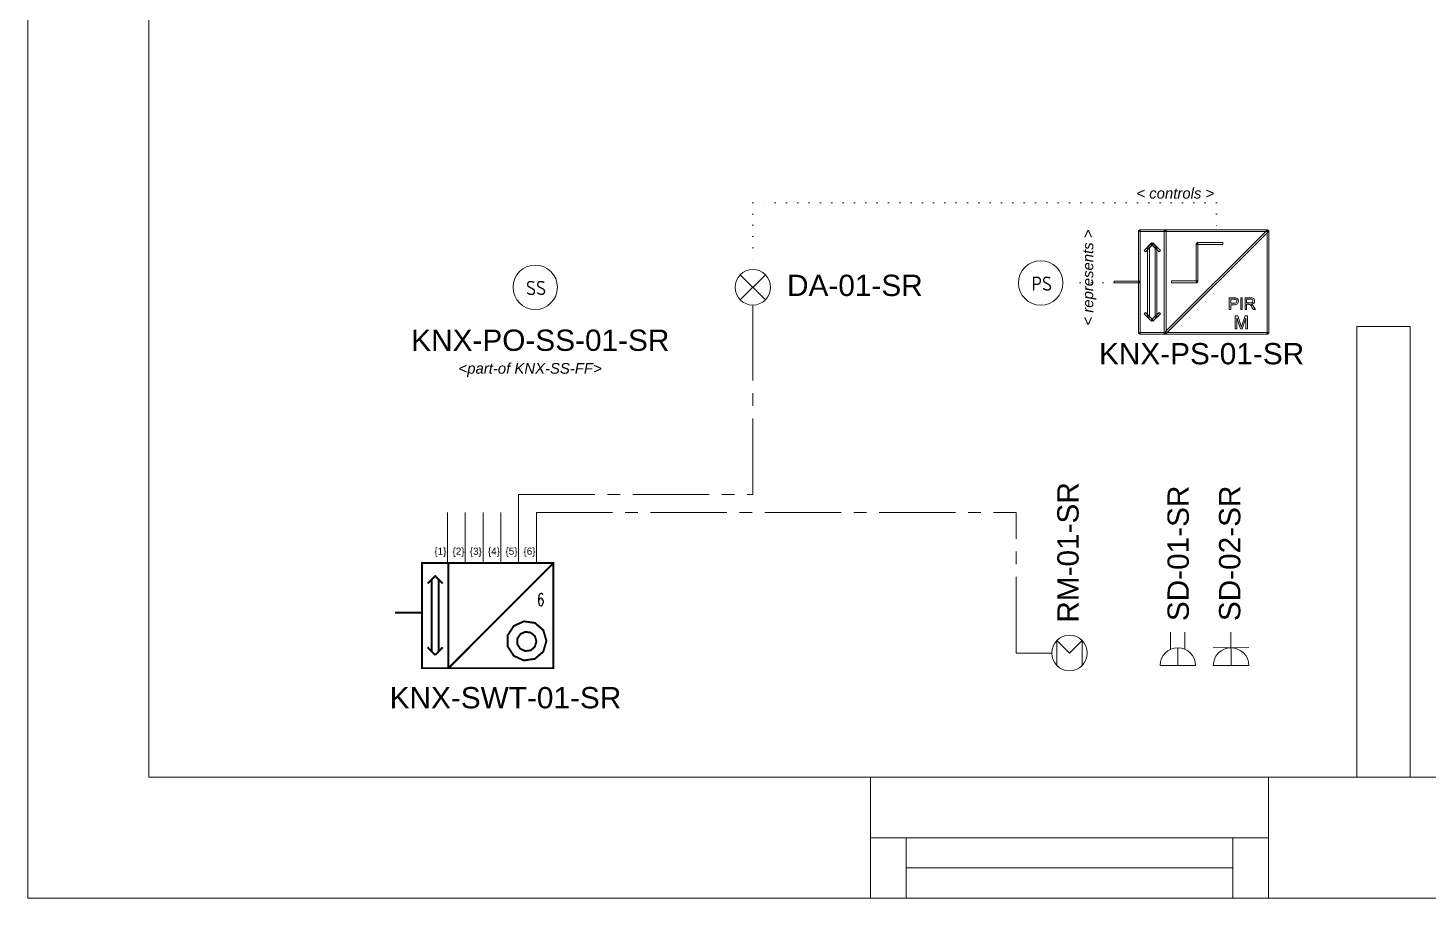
# Model space of a CAD drawing. Header units: millimetres. Extents: x 19292 to 35275, y 2102 to 26369.
# Drawn here: x 19292 to 23232, y 16329 to 18779 of the extents above; entities that cross this region are included whole.
import ezdxf
from ezdxf.enums import TextEntityAlignment as Align

# ---------------------------------------------------------------- set-up
doc = ezdxf.new("R2010")
doc.units = ezdxf.units.MM
doc.header["$LTSCALE"] = 10
doc.linetypes.add('AI-Linetype-20', pattern=[32.166085, 21.44411, -3.573992, 3.573992, -3.573992])
doc.linetypes.add('DOT2', pattern=[3.175, 0, -3.175])
for name, color, linetype in [('00-FP01-Walls', 7, 'Continuous'), ('00-FP01-Walls_Internal', 7, 'Continuous'), ('00-FP01-Windows', 7, 'Continuous'), ('03-EG-SR-Outlets_Schematic', 7, 'Continuous'), ('04-EG-SR-Light_Schematic', 7, 'Continuous'), ('05-EG-SR-Misc_Schematic', 7, 'Continuous'), ('06-EG-SR-Smart_Schematic', 7, 'Continuous')]:
    doc.layers.add(name, color=color, linetype=linetype)
doc.styles.add('ISO Proportional', font='isocp.shx')
doc.styles.add('SN0', font='ROMANS', dxfattribs={"width": 0.002083})
doc.styles.get("Standard").update_dxf_attribs({"font": 'Arial.ttf'})

msp = doc.modelspace()

# ---------------------------------------------------------------- linework, layer by layer
at = {"layer": '00-FP01-Walls', "color": 7, "lineweight": 20}
for points in [[(20332.2, 26369), (23032.2, 26369), (27732.2, 26369), (29332.2, 26369), (29332.2, 18699), (29332.2, 16329), (27992.2, 16329), (19292.2, 16329), (19292.2, 26369)], [(20632.2, 16669), (28992.2, 16669), (28992.2, 18699), (28992.2, 26029), (27732.2, 26029), (23032.2, 26029), (22332.2, 26029), (19632.2, 26029), (19632.2, 23637), (19632.2, 16669)]]:
    msp.add_lwpolyline(points, close=True, dxfattribs=at)
at = {"layer": '00-FP01-Walls_Internal', "color": 7, "lineweight": 20}
msp.add_lwpolyline([(23032.2, 16669), (23032.2, 17939), (23182.2, 17939), (23182.2, 16669)], dxfattribs=at)
at = {"layer": '00-FP01-Windows', "lineweight": 20}
for p, q in [((21663.2, 16329), (21663.2, 16669)), ((22783.2, 16329), (22783.2, 16669)), ((21663.2, 16499), (22783.2, 16499)), ((21763.2, 16329), (21763.2, 16499)), ((22683.2, 16329), (22683.2, 16499)), ((21763.2, 16414), (22683.2, 16414))]:
    msp.add_line(p, q, dxfattribs=at)
at = {"layer": '00-FP01-Windows', "color": 7, "lineweight": 20}
for p, q in [((21663.2, 16669), (21663.2, 16329)), ((21663.2, 16669), (22783.2, 16669)), ((21663.2, 16329), (22783.2, 16329))]:
    msp.add_line(p, q, dxfattribs=at)
at = {"layer": '03-EG-SR-Outlets_Schematic', "color": 7, "lineweight": 15}
for p, q in [((22508, 17029.4), (22508, 17078.2)), ((22547.6, 17029.8), (22547.6, 17078.2)), ((22678.1, 16984), (22677.1, 17077.9)), ((22528.1, 17033.7), (22528.1, 16983.7)), ((22627.9, 17033.7), (22727.9, 17034.2)), ((22478.1, 16983.7), (22578.1, 16983.7)), ((22628.1, 16983.7), (22728.1, 16984.2))]:
    msp.add_line(p, q, dxfattribs=at)
for centre, start, end in [((22528.1, 16983.7), 0, 180), ((22678.1, 16984), 0.3178, 180.3178)]:
    msp.add_arc(centre, 50, start, end, dxfattribs=at)
at = {"layer": '04-EG-SR-Light_Schematic', "color": 7, "lineweight": 15}
for p, q in [((21296.9, 18013.7), (21367.6, 18084.4)), ((21296.9, 18084.4), (21367.6, 18013.7))]:
    msp.add_line(p, q, dxfattribs=at)
msp.add_circle((21332.2, 18049), 50, dxfattribs=at)
at = {"layer": '05-EG-SR-Misc_Schematic', "color": 7, "lineweight": 15}
for p, q in [((22223.2, 17019), (22187.9, 17054.4)), ((22187.9, 17054.4), (22187.9, 16983.7)), ((22258.6, 17054.4), (22223.2, 17019)), ((22258.6, 17054.4), (22258.6, 16983.7))]:
    msp.add_line(p, q, dxfattribs=at)
msp.add_circle((22223.2, 17019), 50, dxfattribs=at)
at = {"layer": '06-EG-SR-Smart_Schematic', "color": 3, "linetype": 'AI-Linetype-20', "lineweight": 15}
for p, q in [((21332.2, 17465.1), (21332.2, 17999)), ((20672.9, 17272.4), (20672.9, 17465.1)), ((20672.9, 17465.1), (21332.2, 17465.1)), ((20472.9, 17272.4), (20472.9, 17415.1)), ((20522.9, 17272.4), (20522.9, 17415.1)), ((20572.9, 17272.4), (20572.9, 17415.1)), ((20622.9, 17272.4), (20622.9, 17415.1)), ((20722.9, 17272.4), (20722.9, 17415.1)), ((20722.9, 17415.1), (22073.2, 17415.1)), ((22073.2, 17019), (22073.2, 17415.1)), ((22073.2, 17019), (22173.2, 17019))]:
    msp.add_line(p, q, dxfattribs=at)
at = {"layer": '06-EG-SR-Smart_Schematic', "color": 7, "linetype": 'DOT2', "lineweight": 15}
for points in [[(22637.3, 18287.2), (21332.2, 18287.2)], [(21332.2, 18287.2), (21332.2, 18099)], [(22637.3, 18287.2), (22637.3, 18208.5)], [(22348.8, 18061.2), (22204.9, 18061.2)]]:
    msp.add_lwpolyline(points, dxfattribs=at)
at = {"layer": '06-EG-SR-Smart_Schematic', "color": 7, "linetype": 'Continuous', "lineweight": 15, "const_width": 5.48}
for points in [[(20401.3, 17272.4), (20474.9, 17272.4), (20474.9, 16976.4), (20401.3, 16976.4), (20401.3, 17272.4)], [(20474.9, 17272.4), (20770.9, 17272.4), (20770.9, 16976.4), (20474.9, 16976.4), (20474.9, 17272.4)], [(20770.9, 17272.4), (20475.7, 16976.4)], [(20438.1, 17235.6), (20416.9, 17214.5), (20438.1, 17235.6), (20459.2, 17214.5), (20438.1, 17235.6)], [(20427.9, 17225.4), (20427.9, 17024.2)], [(20448.3, 17225.4), (20448.3, 17024.2)], [(20325.3, 17133), (20400.5, 17133)], [(20751.3, 17053.1), (20742.5, 17083.2), (20718.9, 17103.7), (20687.8, 17108.2), (20659.3, 17095.2), (20642.4, 17068.9), (20642.3, 17037.6), (20659.2, 17011.2), (20687.7, 16998.1), (20718.7, 17002.6), (20742.4, 17023), (20751.3, 17053.1), (20751.3, 17053.1)], [(20723.1, 17051.6), (20718.8, 17066.4), (20707.1, 17076.5), (20691.8, 17078.7), (20677.8, 17072.3), (20669.4, 17059.3), (20669.4, 17043.9), (20677.7, 17030.9), (20691.8, 17024.5), (20707.1, 17026.6), (20718.7, 17036.7), (20723.1, 17051.6), (20723.1, 17051.6)], [(20438.1, 17013.2), (20416.9, 17035.1)], [(20459.2, 17035.1), (20438.1, 17013.2)]]:
    msp.add_lwpolyline(points, dxfattribs=at)
at = {"layer": '06-EG-SR-Smart_Schematic', "color": 7, "lineweight": 15}
for centre in [(20719.7, 18049), (22142.4, 18061.2)]:
    msp.add_circle(centre, 62.5, dxfattribs=at)
at = {"layer": '06-EG-SR-Smart_Schematic', "color": 7, "linetype": 'Continuous', "lineweight": 15}
for points, knots in [([(22422.6, 17919.2), (22422.6, 17919.2), (22417.3, 17919.2), (22417.3, 17919.2), (22417.3, 17919.2), (22417.3, 17919.2), (22417.3, 18208.5), (22417.3, 18208.5), (22417.3, 18208.5), (22417.3, 18208.5), (22422.6, 18208.5), (22422.6, 18208.5), (22422.6, 18208.5), (22422.6, 18208.5), (22422.6, 17919.2), (22422.6, 17919.2)], [0, 0, 0, 0, 0.2, 0.2, 0.2, 0.2, 0.4, 0.4, 0.4, 0.4, 0.6, 0.6, 0.6, 0.6, 1, 1, 1, 1]), ([(22420, 18205.8), (22420, 18205.8), (22420, 18211.2), (22420, 18211.2), (22420, 18211.2), (22420, 18211.2), (22492.7, 18211.2), (22492.7, 18211.2), (22492.7, 18211.2), (22492.7, 18211.2), (22492.7, 18205.8), (22492.7, 18205.8), (22492.7, 18205.8), (22492.7, 18205.8), (22420, 18205.8), (22420, 18205.8)], [0, 0, 0, 0, 0.2, 0.2, 0.2, 0.2, 0.4, 0.4, 0.4, 0.4, 0.6, 0.6, 0.6, 0.6, 1, 1, 1, 1]), ([(22495.3, 17919.2), (22495.3, 17919.2), (22490, 17919.2), (22490, 17919.2), (22490, 17919.2), (22490, 17919.2), (22490, 18208.5), (22490, 18208.5), (22490, 18208.5), (22490, 18208.5), (22495.3, 18208.5), (22495.3, 18208.5), (22495.3, 18208.5), (22495.3, 18208.5), (22495.3, 17919.2), (22495.3, 17919.2)], [0, 0, 0, 0, 0.2, 0.2, 0.2, 0.2, 0.4, 0.4, 0.4, 0.4, 0.6, 0.6, 0.6, 0.6, 1, 1, 1, 1]), ([(22490, 18208.5), (22490, 18208.5), (22495.3, 18208.5), (22495.3, 18208.5), (22495.3, 18208.5), (22495.3, 18208.5), (22495.3, 17919.2), (22495.3, 17919.2), (22495.3, 17919.2), (22495.3, 17919.2), (22490, 17919.2), (22490, 17919.2), (22490, 17919.2), (22490, 17919.2), (22490, 18208.5), (22490, 18208.5)], [0, 0, 0, 0, 0.2, 0.2, 0.2, 0.2, 0.4, 0.4, 0.4, 0.4, 0.6, 0.6, 0.6, 0.6, 1, 1, 1, 1]), ([(22779.3, 18209.6), (22779.3, 18209.6), (22783.1, 18205.9), (22783.1, 18205.9), (22783.1, 18205.9), (22783.1, 18205.9), (22496.1, 17919.6), (22496.1, 17919.6), (22496.1, 17919.6), (22496.1, 17919.6), (22492.3, 17923.4), (22492.3, 17923.4), (22492.3, 17923.4), (22492.3, 17923.4), (22779.3, 18209.6), (22779.3, 18209.6)], [0, 0, 0, 0, 0.2, 0.2, 0.2, 0.2, 0.4, 0.4, 0.4, 0.4, 0.6, 0.6, 0.6, 0.6, 1, 1, 1, 1]), ([(22492.7, 18205.8), (22492.7, 18205.8), (22492.7, 18211.2), (22492.7, 18211.2), (22492.7, 18211.2), (22492.7, 18211.2), (22781.9, 18211.2), (22781.9, 18211.2), (22781.9, 18211.2), (22781.9, 18211.2), (22781.9, 18205.8), (22781.9, 18205.8), (22781.9, 18205.8), (22781.9, 18205.8), (22492.7, 18205.8), (22492.7, 18205.8)], [0, 0, 0, 0, 0.2, 0.2, 0.2, 0.2, 0.4, 0.4, 0.4, 0.4, 0.6, 0.6, 0.6, 0.6, 1, 1, 1, 1]), ([(22779.3, 18208.5), (22779.3, 18208.5), (22784.6, 18208.5), (22784.6, 18208.5), (22784.6, 18208.5), (22784.6, 18208.5), (22784.6, 17919.2), (22784.6, 17919.2), (22784.6, 17919.2), (22784.6, 17919.2), (22779.3, 17919.2), (22779.3, 17919.2), (22779.3, 17919.2), (22779.3, 17919.2), (22779.3, 18208.5), (22779.3, 18208.5)], [0, 0, 0, 0, 0.2, 0.2, 0.2, 0.2, 0.4, 0.4, 0.4, 0.4, 0.6, 0.6, 0.6, 0.6, 1, 1, 1, 1]), ([(22437.2, 18149.3), (22437.2, 18149.3), (22433.3, 18153), (22433.3, 18153), (22433.3, 18153), (22433.3, 18153), (22454, 18174.4), (22454, 18174.4), (22454, 18174.4), (22454, 18174.4), (22457.9, 18170.7), (22457.9, 18170.7), (22457.9, 18170.7), (22457.9, 18170.7), (22437.2, 18149.3), (22437.2, 18149.3)], [0, 0, 0, 0, 0.2, 0.2, 0.2, 0.2, 0.4, 0.4, 0.4, 0.4, 0.6, 0.6, 0.6, 0.6, 1, 1, 1, 1]), ([(22454, 18173.7), (22454, 18173.7), (22457.8, 18169.9), (22457.8, 18169.9), (22457.8, 18169.9), (22457.8, 18169.9), (22437.2, 18149.2), (22437.2, 18149.2), (22437.2, 18149.2), (22437.2, 18149.2), (22433.4, 18153), (22433.4, 18153), (22433.4, 18153), (22433.4, 18153), (22454, 18173.7), (22454, 18173.7)], [0, 0, 0, 0, 0.2, 0.2, 0.2, 0.2, 0.4, 0.4, 0.4, 0.4, 0.6, 0.6, 0.6, 0.6, 1, 1, 1, 1]), ([(22454, 18170.7), (22454, 18170.7), (22457.8, 18174.4), (22457.8, 18174.4), (22457.8, 18174.4), (22457.8, 18174.4), (22479.3, 18153), (22479.3, 18153), (22479.3, 18153), (22479.3, 18153), (22475.5, 18149.2), (22475.5, 18149.2), (22475.5, 18149.2), (22475.5, 18149.2), (22454, 18170.7), (22454, 18170.7)], [0, 0, 0, 0, 0.2, 0.2, 0.2, 0.2, 0.4, 0.4, 0.4, 0.4, 0.6, 0.6, 0.6, 0.6, 1, 1, 1, 1]), ([(22479.2, 18153), (22479.2, 18153), (22475.5, 18149.2), (22475.5, 18149.2), (22475.5, 18149.2), (22475.5, 18149.2), (22454.1, 18169.9), (22454.1, 18169.9), (22454.1, 18169.9), (22454.1, 18169.9), (22457.8, 18173.7), (22457.8, 18173.7), (22457.8, 18173.7), (22457.8, 18173.7), (22479.2, 18153), (22479.2, 18153)], [0, 0, 0, 0, 0.2, 0.2, 0.2, 0.2, 0.4, 0.4, 0.4, 0.4, 0.6, 0.6, 0.6, 0.6, 1, 1, 1, 1]), ([(22584.9, 18064.6), (22584.9, 18064.6), (22579.5, 18064.6), (22579.5, 18064.6), (22579.5, 18064.6), (22579.5, 18064.6), (22579.5, 18172.5), (22579.5, 18172.5), (22579.5, 18172.5), (22579.5, 18172.5), (22584.9, 18172.5), (22584.9, 18172.5), (22584.9, 18172.5), (22584.9, 18172.5), (22584.9, 18064.6), (22584.9, 18064.6)], [0, 0, 0, 0, 0.2, 0.2, 0.2, 0.2, 0.4, 0.4, 0.4, 0.4, 0.6, 0.6, 0.6, 0.6, 1, 1, 1, 1]), ([(22582.2, 18169.9), (22582.2, 18169.9), (22582.2, 18175.2), (22582.2, 18175.2), (22582.2, 18175.2), (22582.2, 18175.2), (22654.9, 18175.2), (22654.9, 18175.2), (22654.9, 18175.2), (22654.9, 18175.2), (22654.9, 18169.9), (22654.9, 18169.9), (22654.9, 18169.9), (22654.9, 18169.9), (22582.2, 18169.9), (22582.2, 18169.9)], [0, 0, 0, 0, 0.2, 0.2, 0.2, 0.2, 0.4, 0.4, 0.4, 0.4, 0.6, 0.6, 0.6, 0.6, 1, 1, 1, 1]), ([(22443.3, 18161.8), (22443.3, 18161.8), (22448.7, 18161.8), (22448.7, 18161.8), (22448.7, 18161.8), (22448.7, 18161.8), (22448.7, 17965.2), (22448.7, 17965.2), (22448.7, 17965.2), (22448.7, 17965.2), (22443.3, 17965.2), (22443.3, 17965.2), (22443.3, 17965.2), (22443.3, 17965.2), (22443.3, 18161.8), (22443.3, 18161.8)], [0, 0, 0, 0, 0.2, 0.2, 0.2, 0.2, 0.4, 0.4, 0.4, 0.4, 0.6, 0.6, 0.6, 0.6, 1, 1, 1, 1]), ([(22464, 18161.8), (22464, 18161.8), (22469.3, 18161.8), (22469.3, 18161.8), (22469.3, 18161.8), (22469.3, 18161.8), (22469.3, 17965.2), (22469.3, 17965.2), (22469.3, 17965.2), (22469.3, 17965.2), (22464, 17965.2), (22464, 17965.2), (22464, 17965.2), (22464, 17965.2), (22464, 18161.8), (22464, 18161.8)], [0, 0, 0, 0, 0.2, 0.2, 0.2, 0.2, 0.4, 0.4, 0.4, 0.4, 0.6, 0.6, 0.6, 0.6, 1, 1, 1, 1]), ([(22348.8, 18061.2), (22348.8, 18061.2), (22348.8, 18066.6), (22348.8, 18066.6), (22348.8, 18066.6), (22348.8, 18066.6), (22420.7, 18066.6), (22420.7, 18066.6), (22420.7, 18066.6), (22420.7, 18066.6), (22420.7, 18061.2), (22420.7, 18061.2), (22420.7, 18061.2), (22420.7, 18061.2), (22348.8, 18061.2), (22348.8, 18061.2)], [0, 0, 0, 0, 0.2, 0.2, 0.2, 0.2, 0.4, 0.4, 0.4, 0.4, 0.6, 0.6, 0.6, 0.6, 1, 1, 1, 1]), ([(22510.3, 18062), (22510.3, 18062), (22510.3, 18067.3), (22510.3, 18067.3), (22510.3, 18067.3), (22510.3, 18067.3), (22582.2, 18067.3), (22582.2, 18067.3), (22582.2, 18067.3), (22582.2, 18067.3), (22582.2, 18062), (22582.2, 18062), (22582.2, 18062), (22582.2, 18062), (22510.3, 18062), (22510.3, 18062)], [0, 0, 0, 0, 0.2, 0.2, 0.2, 0.2, 0.4, 0.4, 0.4, 0.4, 0.6, 0.6, 0.6, 0.6, 1, 1, 1, 1]), ([(22673.1, 17986.2), (22673.1, 17986.2), (22673.1, 18019.7), (22673.1, 18019.7), (22673.1, 18019.7), (22673.1, 18019.7), (22685.8, 18019.7), (22685.8, 18019.7), (22685.8, 18019.7), (22688, 18019.7), (22689.7, 18019.6), (22690.8, 18019.4), (22690.8, 18019.4), (22692.5, 18019.1), (22693.9, 18018.6), (22695, 18017.8), (22695, 18017.8), (22696.1, 18017), (22697, 18015.9), (22697.7, 18014.6), (22697.7, 18014.6), (22698.3, 18013.2), (22698.7, 18011.7), (22698.7, 18010), (22698.7, 18010), (22698.7, 18007.2), (22697.8, 18004.7), (22696, 18002.8), (22696, 18002.8), (22694.1, 18000.8), (22690.9, 17999.8), (22686.1, 17999.8), (22686.1, 17999.8), (22686.1, 17999.8), (22677.6, 17999.8), (22677.6, 17999.8), (22677.6, 17999.8), (22677.6, 17999.8), (22677.6, 17986.2), (22677.6, 17986.2), (22677.6, 17986.2), (22677.6, 17986.2), (22673.1, 17986.2), (22673.1, 17986.2)], [0, 0, 0, 0, 0.083333, 0.083333, 0.083333, 0.083333, 0.166667, 0.166667, 0.166667, 0.166667, 0.25, 0.25, 0.25, 0.25, 0.333333, 0.333333, 0.333333, 0.333333, 0.416667, 0.416667, 0.416667, 0.416667, 0.5, 0.5, 0.5, 0.5, 0.583333, 0.583333, 0.583333, 0.583333, 0.666667, 0.666667, 0.666667, 0.666667, 0.75, 0.75, 0.75, 0.75, 0.833333, 0.833333, 0.833333, 0.833333, 1, 1, 1, 1]), ([(22677.6, 18003.8), (22677.6, 18003.8), (22686.2, 18003.8), (22686.2, 18003.8), (22686.2, 18003.8), (22689.1, 18003.8), (22691.1, 18004.3), (22692.3, 18005.4), (22692.3, 18005.4), (22693.5, 18006.4), (22694.1, 18007.9), (22694.1, 18009.9), (22694.1, 18009.9), (22694.1, 18011.3), (22693.8, 18012.5), (22693, 18013.5), (22693, 18013.5), (22692.3, 18014.5), (22691.4, 18015.1), (22690.3, 18015.4), (22690.3, 18015.4), (22689.5, 18015.6), (22688.1, 18015.7), (22686.1, 18015.7), (22686.1, 18015.7), (22686.1, 18015.7), (22677.6, 18015.7), (22677.6, 18015.7), (22677.6, 18015.7), (22677.6, 18015.7), (22677.6, 18003.8), (22677.6, 18003.8)], [0, 0, 0, 0, 0.111111, 0.111111, 0.111111, 0.111111, 0.222222, 0.222222, 0.222222, 0.222222, 0.333333, 0.333333, 0.333333, 0.333333, 0.444444, 0.444444, 0.444444, 0.444444, 0.555556, 0.555556, 0.555556, 0.555556, 0.666667, 0.666667, 0.666667, 0.666667, 0.777778, 0.777778, 0.777778, 0.777778, 1, 1, 1, 1]), ([(22705.1, 17986.2), (22705.1, 17986.2), (22705.1, 18019.7), (22705.1, 18019.7), (22705.1, 18019.7), (22705.1, 18019.7), (22709.5, 18019.7), (22709.5, 18019.7), (22709.5, 18019.7), (22709.5, 18019.7), (22709.5, 17986.2), (22709.5, 17986.2), (22709.5, 17986.2), (22709.5, 17986.2), (22705.1, 17986.2), (22705.1, 17986.2)], [0, 0, 0, 0, 0.2, 0.2, 0.2, 0.2, 0.4, 0.4, 0.4, 0.4, 0.6, 0.6, 0.6, 0.6, 1, 1, 1, 1]), ([(22717.4, 17986.2), (22717.4, 17986.2), (22717.4, 18019.7), (22717.4, 18019.7), (22717.4, 18019.7), (22717.4, 18019.7), (22732.2, 18019.7), (22732.2, 18019.7), (22732.2, 18019.7), (22735.2, 18019.7), (22737.5, 18019.4), (22739, 18018.8), (22739, 18018.8), (22740.6, 18018.2), (22741.8, 18017.1), (22742.8, 18015.6), (22742.8, 18015.6), (22743.7, 18014.1), (22744.1, 18012.4), (22744.1, 18010.5), (22744.1, 18010.5), (22744.1, 18008.2), (22743.4, 18006.2), (22741.8, 18004.5), (22741.8, 18004.5), (22740.3, 18002.9), (22737.9, 18001.9), (22734.7, 18001.4), (22734.7, 18001.4), (22735.9, 18000.9), (22736.8, 18000.3), (22737.4, 17999.8), (22737.4, 17999.8), (22738.7, 17998.6), (22739.9, 17997.1), (22741.1, 17995.3), (22741.1, 17995.3), (22741.1, 17995.3), (22746.9, 17986.2), (22746.9, 17986.2), (22746.9, 17986.2), (22746.9, 17986.2), (22741.3, 17986.2), (22741.3, 17986.2), (22741.3, 17986.2), (22741.3, 17986.2), (22736.9, 17993.2), (22736.9, 17993.2), (22736.9, 17993.2), (22735.6, 17995.2), (22734.5, 17996.7), (22733.7, 17997.8), (22733.7, 17997.8), (22732.8, 17998.8), (22732.1, 17999.6), (22731.4, 18000), (22731.4, 18000), (22730.8, 18000.4), (22730.1, 18000.7), (22729.4, 18000.9), (22729.4, 18000.9), (22728.9, 18001), (22728.1, 18001.1), (22726.9, 18001.1), (22726.9, 18001.1), (22726.9, 18001.1), (22721.8, 18001.1), (22721.8, 18001.1), (22721.8, 18001.1), (22721.8, 18001.1), (22721.8, 17986.2), (22721.8, 17986.2), (22721.8, 17986.2), (22721.8, 17986.2), (22717.4, 17986.2), (22717.4, 17986.2)], [0, 0, 0, 0, 0.05, 0.05, 0.05, 0.05, 0.1, 0.1, 0.1, 0.1, 0.15, 0.15, 0.15, 0.15, 0.2, 0.2, 0.2, 0.2, 0.25, 0.25, 0.25, 0.25, 0.3, 0.3, 0.3, 0.3, 0.35, 0.35, 0.35, 0.35, 0.4, 0.4, 0.4, 0.4, 0.45, 0.45, 0.45, 0.45, 0.5, 0.5, 0.5, 0.5, 0.55, 0.55, 0.55, 0.55, 0.6, 0.6, 0.6, 0.6, 0.65, 0.65, 0.65, 0.65, 0.7, 0.7, 0.7, 0.7, 0.75, 0.75, 0.75, 0.75, 0.8, 0.8, 0.8, 0.8, 0.85, 0.85, 0.85, 0.85, 0.9, 0.9, 0.9, 0.9, 1, 1, 1, 1]), ([(22721.8, 18004.9), (22721.8, 18004.9), (22731.3, 18004.9), (22731.3, 18004.9), (22731.3, 18004.9), (22733.4, 18004.9), (22734.9, 18005.1), (22736.1, 18005.5), (22736.1, 18005.5), (22737.2, 18006), (22738.1, 18006.6), (22738.7, 18007.5), (22738.7, 18007.5), (22739.3, 18008.5), (22739.6, 18009.5), (22739.6, 18010.5), (22739.6, 18010.5), (22739.6, 18012.1), (22739, 18013.4), (22737.9, 18014.5), (22737.9, 18014.5), (22736.7, 18015.5), (22734.9, 18016), (22732.4, 18016), (22732.4, 18016), (22732.4, 18016), (22721.8, 18016), (22721.8, 18016), (22721.8, 18016), (22721.8, 18016), (22721.8, 18004.9), (22721.8, 18004.9)], [0, 0, 0, 0, 0.111111, 0.111111, 0.111111, 0.111111, 0.222222, 0.222222, 0.222222, 0.222222, 0.333333, 0.333333, 0.333333, 0.333333, 0.444444, 0.444444, 0.444444, 0.444444, 0.555556, 0.555556, 0.555556, 0.555556, 0.666667, 0.666667, 0.666667, 0.666667, 0.777778, 0.777778, 0.777778, 0.777778, 1, 1, 1, 1]), ([(22457.8, 17957.1), (22457.8, 17957.1), (22454, 17953.3), (22454, 17953.3), (22454, 17953.3), (22454, 17953.3), (22433.4, 17974), (22433.4, 17974), (22433.4, 17974), (22433.4, 17974), (22437.2, 17977.8), (22437.2, 17977.8), (22437.2, 17977.8), (22437.2, 17977.8), (22457.8, 17957.1), (22457.8, 17957.1)], [0, 0, 0, 0, 0.2, 0.2, 0.2, 0.2, 0.4, 0.4, 0.4, 0.4, 0.6, 0.6, 0.6, 0.6, 1, 1, 1, 1]), ([(22475.5, 17977.8), (22475.5, 17977.8), (22479.2, 17973.9), (22479.2, 17973.9), (22479.2, 17973.9), (22479.2, 17973.9), (22457.8, 17953.3), (22457.8, 17953.3), (22457.8, 17953.3), (22457.8, 17953.3), (22454.1, 17957.1), (22454.1, 17957.1), (22454.1, 17957.1), (22454.1, 17957.1), (22475.5, 17977.8), (22475.5, 17977.8)], [0, 0, 0, 0, 0.2, 0.2, 0.2, 0.2, 0.4, 0.4, 0.4, 0.4, 0.6, 0.6, 0.6, 0.6, 1, 1, 1, 1]), ([(22689.4, 17931.7), (22689.4, 17931.7), (22689.4, 17968.2), (22689.4, 17968.2), (22689.4, 17968.2), (22689.4, 17968.2), (22696.6, 17968.2), (22696.6, 17968.2), (22696.6, 17968.2), (22696.6, 17968.2), (22705.2, 17942.4), (22705.2, 17942.4), (22705.2, 17942.4), (22706, 17940), (22706.6, 17938.2), (22707, 17937), (22707, 17937), (22707.4, 17938.3), (22708, 17940.3), (22708.9, 17942.8), (22708.9, 17942.8), (22708.9, 17942.8), (22717.7, 17968.2), (22717.7, 17968.2), (22717.7, 17968.2), (22717.7, 17968.2), (22724.2, 17968.2), (22724.2, 17968.2), (22724.2, 17968.2), (22724.2, 17968.2), (22724.2, 17931.7), (22724.2, 17931.7), (22724.2, 17931.7), (22724.2, 17931.7), (22719.5, 17931.7), (22719.5, 17931.7), (22719.5, 17931.7), (22719.5, 17931.7), (22719.5, 17962.2), (22719.5, 17962.2), (22719.5, 17962.2), (22719.5, 17962.2), (22708.9, 17931.7), (22708.9, 17931.7), (22708.9, 17931.7), (22708.9, 17931.7), (22704.5, 17931.7), (22704.5, 17931.7), (22704.5, 17931.7), (22704.5, 17931.7), (22694, 17962.8), (22694, 17962.8), (22694, 17962.8), (22694, 17962.8), (22694, 17931.7), (22694, 17931.7), (22694, 17931.7), (22694, 17931.7), (22689.4, 17931.7), (22689.4, 17931.7)], [0, 0, 0, 0, 0.0625, 0.0625, 0.0625, 0.0625, 0.125, 0.125, 0.125, 0.125, 0.1875, 0.1875, 0.1875, 0.1875, 0.25, 0.25, 0.25, 0.25, 0.3125, 0.3125, 0.3125, 0.3125, 0.375, 0.375, 0.375, 0.375, 0.4375, 0.4375, 0.4375, 0.4375, 0.5, 0.5, 0.5, 0.5, 0.5625, 0.5625, 0.5625, 0.5625, 0.625, 0.625, 0.625, 0.625, 0.6875, 0.6875, 0.6875, 0.6875, 0.75, 0.75, 0.75, 0.75, 0.8125, 0.8125, 0.8125, 0.8125, 0.875, 0.875, 0.875, 0.875, 1, 1, 1, 1]), ([(22492.7, 17921.9), (22492.7, 17921.9), (22492.7, 17916.6), (22492.7, 17916.6), (22492.7, 17916.6), (22492.7, 17916.6), (22420, 17916.6), (22420, 17916.6), (22420, 17916.6), (22420, 17916.6), (22420, 17921.9), (22420, 17921.9), (22420, 17921.9), (22420, 17921.9), (22492.7, 17921.9), (22492.7, 17921.9)], [0, 0, 0, 0, 0.2, 0.2, 0.2, 0.2, 0.4, 0.4, 0.4, 0.4, 0.6, 0.6, 0.6, 0.6, 1, 1, 1, 1]), ([(22781.9, 17921.9), (22781.9, 17921.9), (22781.9, 17916.6), (22781.9, 17916.6), (22781.9, 17916.6), (22781.9, 17916.6), (22492.7, 17916.6), (22492.7, 17916.6), (22492.7, 17916.6), (22492.7, 17916.6), (22492.7, 17921.9), (22492.7, 17921.9), (22492.7, 17921.9), (22492.7, 17921.9), (22781.9, 17921.9), (22781.9, 17921.9)], [0, 0, 0, 0, 0.2, 0.2, 0.2, 0.2, 0.4, 0.4, 0.4, 0.4, 0.6, 0.6, 0.6, 0.6, 1, 1, 1, 1])]:
    msp.add_open_spline(points, degree=3, knots=knots, dxfattribs=at)

# ---------------------------------------------------------------- texts
at = {"layer": '03-EG-SR-Outlets_Schematic', "color": 7, "lineweight": 15, "char_height": 60, "attachment_point": 1, "rotation": 90}
for s, insert in [('SD-01-SR', (22499.1, 17108.7)), ('SD-02-SR', (22644.1, 17108.7))]:
    msp.add_mtext_dynamic_manual_height_columns(s, width=466, gutter_width=12.5, heights=[0], dxfattribs=dict(at, insert=insert))
at = {"layer": '04-EG-SR-Light_Schematic', "color": 7, "lineweight": 15, "insert": (21428.4, 18084.4), "char_height": 60, "attachment_point": 1}
msp.add_mtext_dynamic_manual_height_columns('DA-01-SR', width=466, gutter_width=12.5, heights=[0], dxfattribs=at)
at = {"layer": '05-EG-SR-Misc_Schematic', "color": 7, "lineweight": 15, "insert": (22189, 17104.4), "char_height": 60, "attachment_point": 1, "rotation": 90}
msp.add_mtext_dynamic_manual_height_columns('\\pxt6;RM-01-SR', width=391, gutter_width=12.5, heights=[0], dxfattribs=at)
at = {"layer": '06-EG-SR-Smart_Schematic', "color": 7, "linetype": 'Continuous', "lineweight": 15, "style": 'SN0', "width": 0.758019}
msp.add_text('6', height=34.5, dxfattribs=at).set_placement((20724.7, 17152.2), (20745.8, 17152.2), align=Align.FIT)
at = {"layer": '06-EG-SR-Smart_Schematic', "color": 7, "lineweight": 15, "attachment_point": 1}
for s, width, insert, char_height in [('\\pxi-3,l4,t4;{\\fArial|b0|i1|c0|p34;< controls >}', 278.644, (22381.6, 18328.8), 30), ('KNX-PO-SS-01-SR', 435, (20370.8, 17929.9), 60), ('KNX-PS-01-SR', 499.381, (22306.3, 17892), 60), ('\\pxi-3,l4,t4;{\\fArial|b0|i1|c0|p34;<part-of KNX-SS-FF>}', 486, (20473.9, 17835.6), 30), ('\\{1\\}', 36, (20435.8, 17315.6), 20), ('\\{2\\}', 36, (20486.8, 17315.6), 20), ('\\{3\\}', 36, (20535.2, 17315.6), 20), ('\\{4\\}', 36, (20586.4, 17315.6), 20), ('\\{5\\}', 36, (20635.8, 17315.9), 20), ('\\{6\\}', 36, (20686.5, 17315.9), 20), ('KNX-SWT-01-SR', 597, (20310, 16923.2), 60)]:
    msp.add_mtext_dynamic_manual_height_columns(s, width=width, gutter_width=12.5, heights=[0], dxfattribs=dict(at, insert=insert, char_height=char_height))
at = {"layer": '06-EG-SR-Smart_Schematic', "color": 7, "lineweight": 15, "insert": (22260.2, 17911.3), "char_height": 30, "attachment_point": 1, "rotation": 90}
msp.add_mtext_dynamic_manual_height_columns('\\pxi-3,l4,t4;{\\fArial|b0|i1|c0|p34;< represents >}', width=329, gutter_width=12.5, heights=[0], dxfattribs=at)
at = {"layer": '06-EG-SR-Smart_Schematic', "color": 7, "lineweight": 15, "char_height": 40, "attachment_point": 1, "style": 'ISO Proportional'}
for s, insert in [('SS', (20693.7, 18067)), ('PS', (22116.4, 18079.2))]:
    msp.add_mtext_dynamic_manual_height_columns(s, width=57, gutter_width=12.5, heights=[0], dxfattribs=dict(at, insert=insert))

doc.saveas('drawing.dxf')
